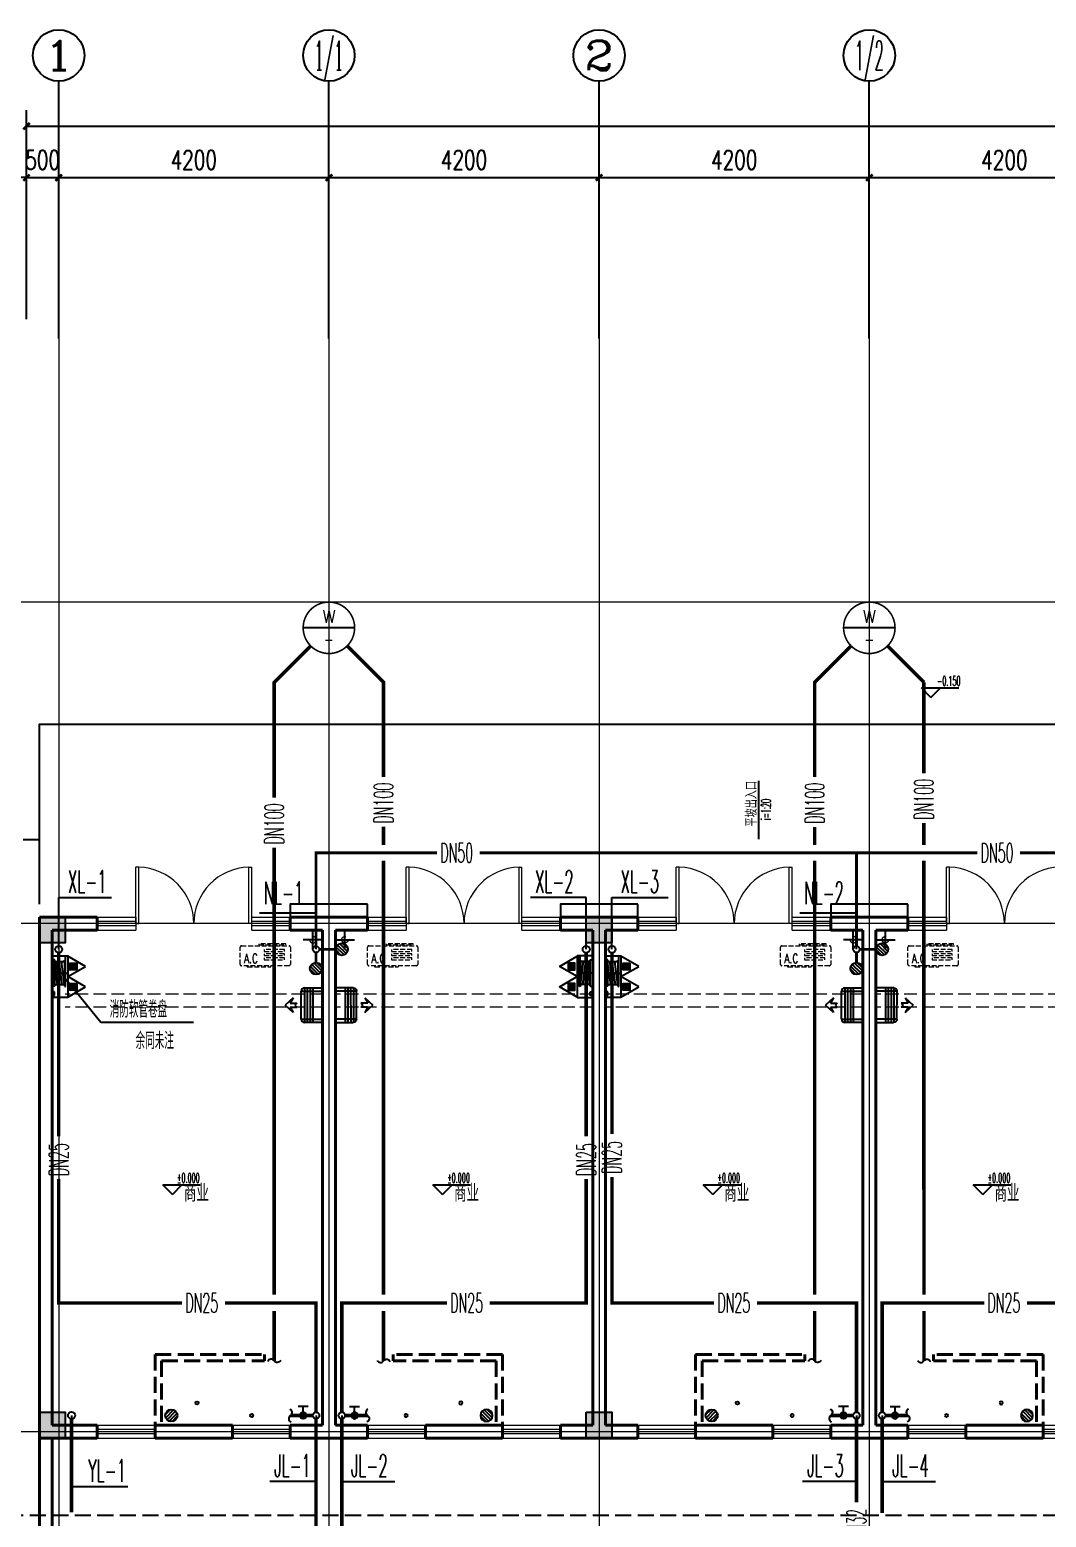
# Model space of a CAD drawing. Extents: x 1725261 to 1937680, y 860327 to 1571294.
# Drawn here: x 1807222 to 1823022, y 1143204 to 1166337 of the extents above; entities that cross this region are included whole.
import ezdxf
from ezdxf.enums import TextEntityAlignment as Align

# ---------------------------------------------------------------- set-up
doc = ezdxf.new("R2010")
doc.units = 0
doc.header["$LTSCALE"] = 1000
doc.header["$MEASUREMENT"] = 0
for name, pattern in [('__DASH', [0.35, 0.25, -0.1]), ('ACAD_ISO10W100', [18.5, 12, -3, 0.5, -3]), ('DASH', [0.35, 0.25, -0.1]), ('DOTE', [2.42, 2, -0.2, 0.02, -0.2])]:
    doc.linetypes.add(name, pattern=pattern)
for name, color, linetype in [('00-300mm尺寸保温石材一体板外包', 44, 'Continuous'), ('A-AC', 8, 'Continuous'), ('A-EQPM-MECH', 191, 'Continuous'), ('AXIS', 3, 'Continuous'), ('AXIS_TEXT', 4, 'Continuous'), ('C-AXIS(轴号)', 3, 'Continuous'), ('C-AXIS-T(字)', 7, 'Continuous'), ('DIM_ELEV', 3, 'Continuous'), ('DIM_SYMB', 3, 'Continuous'), ('DIM_不分区消火栓', 3, 'Continuous'), ('DIM_不分区给水', 3, 'Continuous'), ('DIM_凝结', 3, 'Continuous'), ('DIM_雨水', 3, 'Continuous'), ('EQUIP_不分区给水', 7, 'Continuous'), ('EQUIP_地漏', 7, 'Continuous'), ('EQUIP_污水', 7, 'Continuous'), ('EQUIP_消防', 7, 'Continuous'), ('EQUIP_灭火器', 7, 'Continuous'), ('PIPE-不分区给水', 3, 'J'), ('PIPE-凝结', 150, 'N'), ('PIPE-污水', 2, 'W'), ('PIPE-雨水', 4, 'Y'), ('PUB_TEXT', 4, 'Continuous'), ('S-COLU-HATCH', 30, 'Continuous'), ('S-COLU-LINE1', 6, 'Continuous'), ('TEXT_不分区给水', 7, 'Continuous'), ('TEXT_凝结', 7, 'Continuous'), ('TEXT_污水', 7, 'Continuous'), ('TWT_LEAD', 3, 'Continuous'), ('VALVE_不分区给水', 7, 'Continuous'), ('VPIPE-不分区消火栓', 1, 'X'), ('VPIPE-不分区给水', 3, 'J'), ('VPIPE-凝结', 150, 'N'), ('VPIPE-雨水', 4, 'Y'), ('卫生间', 6, 'Continuous'), ('机电标识类', 1, 'Continuous')]:
    doc.layers.add(name, color=color, linetype=linetype)
for name, color, linetype, lineweight in [('DOTE', 19, 'DOTE', 9), ('WALL', 9, 'Continuous', 40), ('WINDOW', 8, 'Continuous', 15), ('ZC', 6, 'Continuous', 40), ('平面-看线', 45, 'Continuous', 15), ('平面-空调预留孔', 8, 'Continuous', 15), ('空调', 8, 'Continuous', 13)]:
    doc.layers.add(name, color=color, linetype=linetype, lineweight=lineweight)
doc.styles.add('_TCH_AXIS', font='COMPLEX', dxfattribs={"bigfont": 'GBCBIG'})
doc.styles.add('_TCH_DIM', font='SIMPLEX.shx', dxfattribs={"width": 0.6, "oblique": 10, "bigfont": 'hztxt.shx'})
doc.styles.add('_TCH_DIM_T3', font='SIMPLEX', dxfattribs={"width": 0.705882, "bigfont": 'GBCBIG'})
doc.styles.add('_TWT_CIRCLE', font='COMPLEX', dxfattribs={"width": 1.1, "height": 3.5, "bigfont": 'HZTXT'})
doc.styles.add('_TWT_PIPEDN', font='SIMPLEX.shx', dxfattribs={"width": 0.6, "oblique": 10, "height": 3, "bigfont": 'HZTXT.shx'})
doc.styles.add('_TWT_SERIAL', font='simplex.shx', dxfattribs={"width": 0.6, "oblique": 10, "height": 3.5, "bigfont": 'aadri.shx'})
doc.styles.add('COMPLEX', font='COMPLEX')
doc.styles.get("Standard").update_dxf_attribs({"font": 'gbenor.shx', "bigfont": 'gbcbig.shx'})
doc.linetypes.add('J', pattern='A,3,-0.2,["J",Standard,S=0.25,R=0,X=-0.1,Y=-0.115],-0.2', length=3.4)
doc.linetypes.add('N', pattern='A,3,-0.2,["N",Standard,S=0.25,R=0,X=-0.1,Y=-0.115],-0.2', length=3.4)
doc.linetypes.add('W', pattern='A,3,-0.2,["W",Standard,S=0.25,R=0,X=-0.1,Y=-0.115],-0.2', length=3.4)
doc.linetypes.add('X', pattern='A,3,-0.2,["X",Standard,S=0.25,R=0,X=-0.1,Y=-0.115],-0.25', length=3.45)
doc.linetypes.add('Y', pattern='A,2,-0.2,["Y",Standard,S=0.4,R=0,X=-0.1,Y=-0.115],-0.35', length=2.55)
doc.dimstyles.new('_TCH_ARCH&&100', dxfattribs={"dimtxt": 297.5, "dimasz": 100, "dimexe": 250, "dimexo": 300, "dimgap": 126.25, "dimtad": 1, "dimdec": 0, "dimzin": 0, "dimdsep": 46, "dimtxsty": '_TCH_DIM_T3', "dimblk": 'ARCHTICK', "dimcen": 0.09, "dimclrt": 7, "dimazin": 2, "dimtfac": 1, "dimtdec": 0, "dimtix": 1, "dimtmove": 2, "dimatfit": 3, "dimfxl": 0, "dimtolj": 1, "dimtzin": 0, "dimarcsym": 0})

# ---------------------------------------------------------------- blocks, each defined once
blk = doc.blocks.new('A$C4674339A')
for p, q in [((650, 0), (0, 0)), ((0, 0), (0, -240)), ((64, -38), (64, 0)), ((270, 0), (270, -240)), ((473, -38), (473, 0)), ((560, -37), (560, 0)), ((618, 0), (618, -37)), ((650, -240), (650, 0)), ((6, -185), (0, -185)), ((0, -185), (0, -220)), ((0, -220), (6, -220)), ((6, -220), (6, -185)), ((10, -191), (6, -191)), ((6, -191), (6, -215)), ((6, -215), (10, -215)), ((10, -215), (10, -191)), ((10, -204), (10, -202)), ((10, -202), (479, -202)), ((479, -204), (10, -204)), ((472, -38), (64, -38)), ((68, -191), (68, -201)), ((92, -191), (68, -191)), ((92, -38), (92, -191)), ((449, -114), (92, -66)), ((449, -153), (92, -105)), ((449, -191), (92, -142)), ((92, -191), (449, -191)), ((449, -81), (133, -38)), ((449, -38), (449, -191)), ((449, -191), (473, -191)), ((473, -191), (473, -201)), ((479, -202), (479, -204)), ((618, -37), (560, -37)), ((0, -240), (650, -240))]:
    blk.add_line(p, q)
blk = doc.blocks.new('A$C0D704E5B')
at = {"layer": 'EQUIP_消防', "xscale": -1, "rotation": 90}
blk.add_blockref('A$C4674339A', (0, 0), dxfattribs=at)
blk = doc.blocks.new('jhyrhjytrht')
at = {"layer": '00-300mm尺寸保温石材一体板外包', "color": 0, "ltscale": 3}
blk.add_lwpolyline([(265849, -63775), (264649, -63775), (264649, -63975), (265849, -63975)], close=True, dxfattribs=at)
blk = doc.blocks.new('QER5Y5WE3')
for p, q in [((-194, 188), (-1, 388)), ((72, 389), (-156, 153)), ((292, -73), (-90, 296)), ((321, -43), (-61, 326)), ((360, -17), (-29, 359)), ((389, 14), (0, 389)), ((72, 389), (387, 86)), ((236, 408), (404, 419)), ((326, 383), (236, 408)), ((326, 383), (253, 308)), ((297, 307), (253, 308)), ((299, 264), (297, 307)), ((372, 340), (299, 264)), ((399, 251), (372, 340)), ((399, 251), (404, 419)), ((194, -188), (-194, 188)), ((387, 86), (159, -151)), ((388, 13), (194, -188))]:
    blk.add_line(p, q)
for centre, start, end in [((36, 352), 46.0154, 136.0154), ((351, 49), 316.0154, 46.0154)]:
    blk.add_arc(centre, 51.3, start, end)
blk = doc.blocks.new('GSDFD')
at = {"layer": '机电标识类', "color": 250, "linetype": 'DASH', "ltscale": 400}
for p, q in [((14683876, 6457939), (14683876, 6458239)), ((14683726, 6458089), (14684026, 6458089))]:
    blk.add_line(p, q, dxfattribs=at)
at = {"layer": '空调', "color": 1, "linetype": 'DASH'}
blk.add_circle((14683876, 6458089), 50, dxfattribs=at)
blk = doc.blocks.new('gsergvr')
at = {"layer": '平面-空调预留孔', "linetype": 'DASH', "ltscale": 0.3}
for p, q in [((34075, 17176), (34075, 17166)), ((34085, 17156), (34438, 17156)), ((34448, 17166), (34448, 17176))]:
    blk.add_line(p, q, dxfattribs=at)
blk.add_lwpolyline([(34729, 17176), (33989, 17176, -0.414214), (33969, 17196), (33969, 17466, -0.414214), (33989, 17486), (34729, 17486, -0.414214), (34749, 17466), (34749, 17196, -0.414214)], format="xyb", close=True, dxfattribs=at)
for points in [[(34679, 17515), (34260, 17515), (34260, 17500), (34679, 17500)], [(34658, 17428), (34343, 17428), (34343, 17399), (34658, 17399)], [(34658, 17362), (34343, 17362), (34343, 17333), (34658, 17333)], [(34658, 17296), (34343, 17296), (34343, 17267), (34658, 17267)]]:
    blk.add_lwpolyline(points, close=True, dxfattribs=at)
for centre, start, end in [((34085, 17166), 180, 270), ((34438, 17166), 270, 0)]:
    blk.add_arc(centre, 10, start, end, dxfattribs=at)
at = {"layer": '平面-空调预留孔', "linetype": 'DASH', "ltscale": 0.3, "style": '_TCH_DIM', "width": 0.705882}
blk.add_text('A.C', height=146.9, dxfattribs=at).set_placement((34028, 17216))
blk = doc.blocks.new('1241241')
at = {"layer": 'WALL', "color": 251, "linetype": '__DASH'}
for p, q in [((1100, 2600), (0, 2600)), ((0, 2500), (0, 2600)), ((1100, 2600), (1100, 900)), ((1000, 2500), (0, 2500)), ((1000, 2500), (1000, 900)), ((1100, 900), (1000, 900))]:
    blk.add_line(p, q, dxfattribs=at)
blk = doc.blocks.new('1243123421321')
at = {"layer": 'S-COLU-HATCH'}
h = blk.add_hatch(color=8, dxfattribs=at)
h.dxf.hatch_style = 1
h.paths.add_polyline_path([(-42600, 8100), (-42200, 8100), (-42200, 7700), (-42600, 7700)])
h = blk.add_hatch(color=8, dxfattribs=at)
h.dxf.hatch_style = 1
h.paths.add_polyline_path([(-34100, 8100), (-33700, 8100), (-33700, 7700), (-34100, 7700)])
h = blk.add_hatch(color=8, dxfattribs=at)
h.dxf.hatch_style = 1
h.paths.add_polyline_path([(-42600, 400), (-42200, 400), (-42200, 0), (-42600, 0)])
h = blk.add_hatch(color=8, dxfattribs=at)
h.dxf.hatch_style = 1
h.paths.add_polyline_path([(-34100, 400), (-33700, 400), (-33700, 0), (-34100, 0)])
at = {"layer": 'S-COLU-LINE1', "color": 8}
for points in [[(-42600, 8100), (-42200, 8100), (-42200, 7700), (-42600, 7700)], [(-34100, 8100), (-33700, 8100), (-33700, 7700), (-34100, 7700)], [(-42600, 400), (-42200, 400), (-42200, 0), (-42600, 0)], [(-34100, 400), (-33700, 400), (-33700, 0), (-34100, 0)]]:
    blk.add_lwpolyline(points, close=True, dxfattribs=at)
blk = doc.blocks.new('_ArchTick')
at = {"color": 0, "linetype": 'ByBlock', "const_width": 0.4}
blk.add_lwpolyline([(-0.5, -0.5), (0.5, 0.5)], dxfattribs=at)
blk = doc.blocks.new('*D55')
at = {"layer": 'AXIS', "color": 0, "lineweight": -2}
for p, q in [((1807172, 1161837), (1807172, 1165087)), ((1849972, 1161837), (1849972, 1165087)), ((1807172, 1164837), (1849972, 1164837))]:
    blk.add_line(p, q, dxfattribs=at)
at = {"layer": 'Defpoints', "color": 0}
for p in [(1849972, 1164837), (1807172, 1161537), (1849972, 1161537)]:
    blk.add_point(p, dxfattribs=at)
at = {"layer": 'AXIS', "color": 0, "lineweight": -2, "xscale": 100, "yscale": 100, "zscale": 100, "rotation": 180}
blk.add_blockref('_ArchTick', (1807172, 1164837), dxfattribs=at)
at = {"layer": 'AXIS', "color": 0, "lineweight": -2, "xscale": 100, "yscale": 100, "zscale": 100}
blk.add_blockref('_ArchTick', (1849972, 1164837), dxfattribs=at)
at = {"layer": 'AXIS', "color": 7, "insert": (1828572, 1165112), "char_height": 297.5, "attachment_point": 5, "style": '_TCH_DIM_T3'}
blk.add_mtext('\\A1;42800', dxfattribs=at)
blk = doc.blocks.new('*D56')
at = {"layer": 'AXIS', "color": 0, "lineweight": -2}
for p, q in [((1807172, 1161837), (1807172, 1164287)), ((1807672, 1161837), (1807672, 1164287)), ((1807172, 1164037), (1807072, 1164037)), ((1807172, 1164037), (1807672, 1164037)), ((1807672, 1164037), (1807772, 1164037))]:
    blk.add_line(p, q, dxfattribs=at)
at = {"layer": 'Defpoints', "color": 0}
for p in [(1807672, 1164037), (1807172, 1161537), (1807672, 1161537)]:
    blk.add_point(p, dxfattribs=at)
at = {"layer": 'AXIS', "color": 0, "lineweight": -2, "xscale": 100, "yscale": 100, "zscale": 100}
blk.add_blockref('_ArchTick', (1807172, 1164037), dxfattribs=at)
at = {"layer": 'AXIS', "color": 0, "lineweight": -2, "xscale": 100, "yscale": 100, "zscale": 100, "rotation": 180}
blk.add_blockref('_ArchTick', (1807672, 1164037), dxfattribs=at)
at = {"layer": 'AXIS', "color": 7, "insert": (1807422, 1164312), "char_height": 297.5, "attachment_point": 5, "style": '_TCH_DIM_T3'}
blk.add_mtext('\\A1;500', dxfattribs=at)
blk = doc.blocks.new('*D57')
at = {"layer": 'AXIS', "color": 0, "lineweight": -2}
for p, q in [((1807672, 1161837), (1807672, 1164287)), ((1811872, 1161837), (1811872, 1164287)), ((1807672, 1164037), (1811872, 1164037))]:
    blk.add_line(p, q, dxfattribs=at)
at = {"layer": 'Defpoints', "color": 0}
for p in [(1811872, 1164037), (1807672, 1161537), (1811872, 1161537)]:
    blk.add_point(p, dxfattribs=at)
at = {"layer": 'AXIS', "color": 0, "lineweight": -2, "xscale": 100, "yscale": 100, "zscale": 100, "rotation": 180}
blk.add_blockref('_ArchTick', (1807672, 1164037), dxfattribs=at)
at = {"layer": 'AXIS', "color": 0, "lineweight": -2, "xscale": 100, "yscale": 100, "zscale": 100}
blk.add_blockref('_ArchTick', (1811872, 1164037), dxfattribs=at)
at = {"layer": 'AXIS', "color": 7, "insert": (1809772, 1164312), "char_height": 297.5, "attachment_point": 5, "style": '_TCH_DIM_T3'}
blk.add_mtext('\\A1;4200', dxfattribs=at)
blk = doc.blocks.new('*D58')
at = {"layer": 'AXIS', "color": 0, "lineweight": -2}
for p, q in [((1811872, 1161837), (1811872, 1164287)), ((1816072, 1161837), (1816072, 1164287)), ((1811872, 1164037), (1816072, 1164037))]:
    blk.add_line(p, q, dxfattribs=at)
at = {"layer": 'Defpoints', "color": 0}
for p in [(1816072, 1164037), (1811872, 1161537), (1816072, 1161537)]:
    blk.add_point(p, dxfattribs=at)
at = {"layer": 'AXIS', "color": 0, "lineweight": -2, "xscale": 100, "yscale": 100, "zscale": 100, "rotation": 180}
blk.add_blockref('_ArchTick', (1811872, 1164037), dxfattribs=at)
at = {"layer": 'AXIS', "color": 0, "lineweight": -2, "xscale": 100, "yscale": 100, "zscale": 100}
blk.add_blockref('_ArchTick', (1816072, 1164037), dxfattribs=at)
at = {"layer": 'AXIS', "color": 7, "insert": (1813972, 1164312), "char_height": 297.5, "attachment_point": 5, "style": '_TCH_DIM_T3'}
blk.add_mtext('\\A1;4200', dxfattribs=at)
blk = doc.blocks.new('*D59')
at = {"layer": 'AXIS', "color": 0, "lineweight": -2}
for p, q in [((1816072, 1161837), (1816072, 1164287)), ((1820272, 1161837), (1820272, 1164287)), ((1816072, 1164037), (1820272, 1164037))]:
    blk.add_line(p, q, dxfattribs=at)
at = {"layer": 'Defpoints', "color": 0}
for p in [(1820272, 1164037), (1816072, 1161537), (1820272, 1161537)]:
    blk.add_point(p, dxfattribs=at)
at = {"layer": 'AXIS', "color": 0, "lineweight": -2, "xscale": 100, "yscale": 100, "zscale": 100, "rotation": 180}
blk.add_blockref('_ArchTick', (1816072, 1164037), dxfattribs=at)
at = {"layer": 'AXIS', "color": 0, "lineweight": -2, "xscale": 100, "yscale": 100, "zscale": 100}
blk.add_blockref('_ArchTick', (1820272, 1164037), dxfattribs=at)
at = {"layer": 'AXIS', "color": 7, "insert": (1818172, 1164312), "char_height": 297.5, "attachment_point": 5, "style": '_TCH_DIM_T3'}
blk.add_mtext('\\A1;4200', dxfattribs=at)
blk = doc.blocks.new('*D60')
at = {"layer": 'AXIS', "color": 0, "lineweight": -2}
for p, q in [((1820272, 1161837), (1820272, 1164287)), ((1824472, 1161837), (1824472, 1164287)), ((1820272, 1164037), (1824472, 1164037))]:
    blk.add_line(p, q, dxfattribs=at)
at = {"layer": 'Defpoints', "color": 0}
for p in [(1824472, 1164037), (1820272, 1161537), (1824472, 1161537)]:
    blk.add_point(p, dxfattribs=at)
at = {"layer": 'AXIS', "color": 0, "lineweight": -2, "xscale": 100, "yscale": 100, "zscale": 100, "rotation": 180}
blk.add_blockref('_ArchTick', (1820272, 1164037), dxfattribs=at)
at = {"layer": 'AXIS', "color": 0, "lineweight": -2, "xscale": 100, "yscale": 100, "zscale": 100}
blk.add_blockref('_ArchTick', (1824472, 1164037), dxfattribs=at)
at = {"layer": 'AXIS', "color": 7, "insert": (1822372, 1164312), "char_height": 297.5, "attachment_point": 5, "style": '_TCH_DIM_T3'}
blk.add_mtext('\\A1;4200', dxfattribs=at)
blk = doc.blocks.new('$TwtSys$00000141')
for p, q in [((-94, 8), (-10, 92)), ((-94, 8), (-10, 92)), ((-87, -35), (35, 87)), ((-87, -35), (35, 87)), ((-66, -66), (66, 66)), ((-66, -66), (66, 66)), ((-32, -87), (88, 33)), ((-32, -87), (88, 33)), ((11, -92), (92, -11)), ((11, -92), (92, -11))]:
    blk.add_line(p, q)
blk.add_circle((0, 0), 94)
blk.add_circle((0, 0), 94)
blk = doc.blocks.new('$TwtSys$00000147')
blk.add_circle((0, 0, 0), 25)
blk = doc.blocks.new('$TwtSys$00000132')
at = {"elevation": 0}
blk.add_lwpolyline([(7, -101, -0.575183), (0, 0, 0.604745), (-11, 101, 16.924828)], format="xyb", dxfattribs=at)
blk = doc.blocks.new('$VALVE$00000497')
for p, q in [((78, 138), (-78, 138)), ((0, 50), (0, 138))]:
    blk.add_line(p, q)
at = {"const_width": 49.6}
blk.add_lwpolyline([(25, 0, 1), (-25, 0, 1)], format="xyb", close=True, dxfattribs=at)
blk.add_circle((0, 0), 50)
blk = doc.blocks.new('$TwtSys$00000546')
h = blk.add_hatch()
h.set_pattern_fill('ANSI31', color=256, scale=200, style=0)
h.set_pattern_definition([(45, (-38543.802, -6670.83), (-17.67767, 17.67767), [])])
h.paths.add_polyline_path([(-65, 174), (65, 174), (65, 44), (-65, 44)])
for points in [[(0, 344), (-198, 0), (198, 0)], [(-65, 174), (65, 174), (65, 44), (-65, 44)]]:
    blk.add_lwpolyline(points, close=True)
blk = doc.blocks.new('$WINLIB2D$00000001')
at = {"color": 0}
for points in [[(-0.5, 0.5), (-0.5, -0.5)], [(-0.5, 0.5), (0.5, 0.5)], [(0.5, -0.5), (0.5, 0.5)], [(0.5, 0.167), (-0.5, 0.167)], [(0.5, -0.167), (-0.5, -0.167)], [(-0.5, -0.5), (0.5, -0.5)]]:
    blk.add_lwpolyline(points, dxfattribs=at)
blk = doc.blocks.new('$DorLib2D$00000002')
for p, q in [((-0.5, 0), (-0.5, 0.4875)), ((-0.475, 0.4875), (-0.5, 0.4875)), ((-0.475, 0), (-0.475, 0.4875)), ((0.475, 0), (0.475, 0.4875)), ((0.475, 0.4875), (0.5, 0.4875)), ((0.5, 0), (0.5, 0.4875)), ((-0.5, 0), (-0.475, 0)), ((0.5, 0), (0.475, 0))]:
    blk.add_line(p, q)
at = {"lineweight": 13}
for centre, start, end in [((-0.4875, 0), 0, 88.53072), ((0.4875, 0), 91.46928, 180)]:
    blk.add_arc(centre, 0.4875, start, end, dxfattribs=at)
blk = doc.blocks.new('_AXISO')
blk.add_circle((0, 0), 0.5)
at = {"layer": 'AXIS_TEXT', "style": 'COMPLEX', "width": 1.041667}
blk.add_attdef('A', text='', height=0.56, dxfattribs=at).set_placement((-0.25, -0.28), (0.25, -0.28), align=Align.FIT)

msp = doc.modelspace()

# ---------------------------------------------------------------- hatches: boundary and pattern name
at = {"layer": 'DIM_SYMB'}
msp.add_hatch(color=8, dxfattribs=at).paths.add_polyline_path([(1818556.9, 1154657), (1818556.9, 1154507), (1818536.9, 1154507)])
at = {"layer": 'PIPE-不分区给水'}
for points in [[(1807672.2, 1146536.9), (1807644.7, 1146536.9), (1807644.7, 1146509.4)], [(1807672.2, 1146536.9), (1807672.2, 1146509.4), (1807644.7, 1146509.4)], [(1811672.2, 1146536.9), (1811672.2, 1146564.4), (1811699.7, 1146564.4)], [(1811672.2, 1146536.9), (1811699.7, 1146536.9), (1811699.7, 1146564.4)], [(1812072.2, 1146536.9), (1812044.7, 1146536.9), (1812044.7, 1146564.4)], [(1812072.2, 1146536.9), (1812072.2, 1146564.4), (1812044.7, 1146564.4)], [(1815872.2, 1146536.9), (1815899.7, 1146536.9), (1815899.7, 1146509.4)], [(1815872.2, 1146536.9), (1815872.2, 1146509.4), (1815899.7, 1146509.4)], [(1816272.2, 1146536.9), (1816244.7, 1146536.9), (1816244.7, 1146509.4)], [(1816272.2, 1146536.9), (1816272.2, 1146509.4), (1816244.7, 1146509.4)], [(1820072.2, 1146536.9), (1820099.7, 1146536.9), (1820099.7, 1146564.4)], [(1820072.2, 1146536.9), (1820072.2, 1146564.4), (1820099.7, 1146564.4)], [(1820472.2, 1146536.9), (1820444.7, 1146536.9), (1820444.7, 1146564.4)], [(1820472.2, 1146536.9), (1820472.2, 1146564.4), (1820444.7, 1146564.4)]]:
    msp.add_hatch(color=256, dxfattribs=at).paths.add_polyline_path(points)
at = {"layer": 'PIPE-凝结'}
for points in [[(1811672.2, 1153536.9), (1811649.7, 1153536.9), (1811649.7, 1153559.4)], [(1811672.2, 1153536.9), (1811672.2, 1153559.4), (1811649.7, 1153559.4)]]:
    msp.add_hatch(color=256, dxfattribs=at).paths.add_polyline_path(points)
at = {"layer": 'PIPE-污水'}
for points in [[(1811022.5, 1156187), (1811003.1, 1156206.4), (1810995, 1156198.4)], [(1811022.5, 1156187), (1810995, 1156187), (1810995, 1156198.4)], [(1812722, 1156187.8), (1812741.4, 1156207.3), (1812749.5, 1156199.2)], [(1812722, 1156187.8), (1812749.5, 1156187.8), (1812749.5, 1156199.2)], [(1819422.5, 1156187), (1819403.1, 1156206.4), (1819395, 1156198.4)], [(1819422.5, 1156187), (1819395, 1156187), (1819395, 1156198.4)]]:
    msp.add_hatch(color=256, dxfattribs=at).paths.add_polyline_path(points)

# ---------------------------------------------------------------- linework, layer by layer
at = {"layer": '00-300mm尺寸保温石材一体板外包', "color": 8, "ltscale": 3, "const_width": 0.001}
for points in [[(1808272.2, 1152536.9), (1808272.2, 1152736.9), (1807172.2, 1152736.9), (1807172.2, 1151536.9), (1807372.2, 1151536.9)], [(1807272.2, 1145536.9), (1807272.2, 1151536.9)], [(1808272.2, 1144436.9), (1808272.2, 1144336.9), (1807172.2, 1144336.9), (1807172.2, 1145536.9), (1807372.2, 1145536.9)], [(1809172.2, 1144436.9), (1809172.2, 1144336.9), (1810372.2, 1144336.9), (1810372.2, 1144436.9)], [(1811272.2, 1144436.9), (1811272.2, 1144336.9), (1812472.2, 1144336.9), (1812472.2, 1144436.9)], [(1813372.2, 1144436.9), (1813372.2, 1144336.9), (1814572.2, 1144336.9), (1814572.2, 1144436.9)], [(1815472.2, 1144436.9), (1815472.2, 1144336.9), (1816672.2, 1144336.9), (1816672.2, 1144436.9)], [(1817572.2, 1144436.9), (1817572.2, 1144336.9), (1818772.2, 1144336.9), (1818772.2, 1144436.9)], [(1819672.2, 1144436.9), (1819672.2, 1144336.9), (1820872.2, 1144336.9), (1820872.2, 1144436.9)], [(1821772.2, 1144436.9), (1821772.2, 1144336.9), (1822972.2, 1144336.9), (1822972.2, 1144436.9)]]:
    msp.add_lwpolyline(points, dxfattribs=at)
at = {"layer": 'A-EQPM-MECH', "color": 8}
msp.add_lwpolyline([(1807372.2, 1152736.9), (1807372.2, 1155536.9), (1829572.2, 1155536.9), (1829572.2, 1160536.9), (1849972.2, 1160536.9), (1849972.2, 1157736.9)], dxfattribs=at)
at = {"layer": 'C-AXIS(轴号)'}
for p, q in [((1807672.2, 1161536.9), (1807672.2, 1165536.9)), ((1811872.2, 1161536.9), (1811872.2, 1165536.9)), ((1816072.2, 1161536.9), (1816072.2, 1165536.9)), ((1820272.2, 1161536.9), (1820272.2, 1165536.9))]:
    msp.add_line(p, q, dxfattribs=at)
at = {"layer": 'DIM_ELEV', "color": 8}
for p, q in [((1821230.8, 1155950.9), (1821080.8, 1156100.9)), ((1821080.8, 1156100.9), (1821665.3, 1156100.9)), ((1821230.8, 1155950.9), (1821380.8, 1156100.9)), ((1809438.5, 1148222.6), (1809288.5, 1148372.6)), ((1809288.5, 1148372.6), (1809873.1, 1148372.6)), ((1809438.5, 1148222.6), (1809588.5, 1148372.6)), ((1813638.5, 1148222.6), (1813488.5, 1148372.6)), ((1813488.5, 1148372.6), (1814073.1, 1148372.6)), ((1813638.5, 1148222.6), (1813788.5, 1148372.6)), ((1817838.5, 1148222.6), (1817688.5, 1148372.6)), ((1817688.5, 1148372.6), (1818273.1, 1148372.6)), ((1817838.5, 1148222.6), (1817988.5, 1148372.6)), ((1822038.5, 1148222.6), (1821888.5, 1148372.6)), ((1821888.5, 1148372.6), (1822473.1, 1148372.6)), ((1822038.5, 1148222.6), (1822188.5, 1148372.6))]:
    msp.add_line(p, q, dxfattribs=at)
at = {"layer": 'DIM_SYMB', "color": 8}
msp.add_lwpolyline([(1818556.9, 1153748.8), (1818556.9, 1154657)], dxfattribs=at)
at = {"layer": 'DIM_不分区消火栓'}
for p, q in [((1807672.2, 1152036.9), (1807672.2, 1152844.4)), ((1807672.2, 1152844.4), (1808493.6, 1152844.4)), ((1815872.2, 1152844.4), (1815007.7, 1152844.4)), ((1815872.2, 1152036.9), (1815872.2, 1152844.4)), ((1816272.2, 1152036.9), (1816272.2, 1152844.4)), ((1816272.2, 1152844.4), (1817146.7, 1152844.4))]:
    msp.add_line(p, q, dxfattribs=at)
at = {"layer": 'DIM_不分区给水'}
for p, q in [((1811672.2, 1144786.9), (1811672.2, 1143761)), ((1812072.2, 1144786.9), (1812072.2, 1143761)), ((1820072.2, 1144786.9), (1820072.2, 1143761)), ((1820472.2, 1144786.9), (1820472.2, 1143761)), ((1811672.2, 1143761), (1810951.7, 1143761)), ((1812072.2, 1143761), (1812898.7, 1143761)), ((1820072.2, 1143761), (1819236.2, 1143761)), ((1820472.2, 1143761), (1821298.7, 1143761))]:
    msp.add_line(p, q, dxfattribs=at)
at = {"layer": 'DIM_凝结'}
for p, q in [((1811672.2, 1152597.3), (1810794.2, 1152597.3)), ((1811672.2, 1152036.9), (1811672.2, 1152597.3)), ((1820072.2, 1152597.3), (1819194.2, 1152597.3)), ((1820072.2, 1152036.9), (1820072.2, 1152597.3))]:
    msp.add_line(p, q, dxfattribs=at)
at = {"layer": 'DIM_雨水'}
for p, q in [((1812272.2, 1157036.9), (1811472.2, 1157036.9)), ((1820672.2, 1157036.9), (1819872.2, 1157036.9)), ((1807872.2, 1144786.9), (1807872.2, 1143684.6)), ((1807872.2, 1143684.6), (1808748.1, 1143684.6))]:
    msp.add_line(p, q, dxfattribs=at)
at = {"layer": 'DIM_雨水', "const_width": 25}
for points in [[(1812272.2, 1157036.9, 1), (1811472.2, 1157036.9, 1)], [(1820672.2, 1157036.9, 1), (1819872.2, 1157036.9, 1)]]:
    msp.add_lwpolyline(points, format="xyb", close=True, dxfattribs=at)
at = {"layer": 'DOTE', "linetype": 'ACAD_ISO10W100', "ltscale": 100}
for p, q in [((1807672.2, 1161536.9), (1807672.2, 1142236.9)), ((1811872.2, 1161536.9), (1811872.2, 1142236.9)), ((1816072.2, 1161536.9), (1816072.2, 1142236.9)), ((1820272.2, 1161536.9), (1820272.2, 1142236.9)), ((1851972.2, 1157436.9), (1805372.2, 1157436.9)), ((1851972.2, 1152436.9), (1805372.2, 1152436.9)), ((1805372.2, 1144536.9), (1851972.2, 1144536.9))]:
    msp.add_line(p, q, dxfattribs=at)
at = {"layer": 'PIPE-不分区给水', "const_width": 55}
for points in [[(1807672.2, 1151981.9), (1807672.2, 1149129.4)], [(1815872.2, 1151981.9), (1815872.2, 1149129.4)], [(1816272.2, 1151981.9), (1816272.2, 1149161.9)], [(1807672.2, 1148462.2), (1807672.2, 1146536.9)], [(1815872.2, 1148462.2), (1815872.2, 1146536.9)], [(1816272.2, 1148494.7), (1816272.2, 1146536.9)], [(1807672.2, 1146536.9), (1809589.6, 1146536.9)], [(1810256.8, 1146536.9), (1811672.2, 1146536.9)], [(1811672.2, 1144836.9), (1811672.2, 1146536.9)], [(1812072.2, 1144836.9), (1812072.2, 1146536.9)], [(1813706.3, 1146536.9), (1812072.2, 1146536.9)], [(1815872.2, 1146536.9), (1814373.4, 1146536.9)], [(1816272.2, 1146536.9), (1817859.8, 1146536.9)], [(1818527, 1146536.9), (1820072.2, 1146536.9)], [(1820072.2, 1144836.9), (1820072.2, 1146536.9)], [(1820472.2, 1144836.9), (1820472.2, 1146536.9)], [(1822057.8, 1146536.9), (1820472.2, 1146536.9)], [(1824272.2, 1146536.9), (1822725, 1146536.9)], [(1811622.2, 1144786.9), (1811272.2, 1144786.9)], [(1811672.2, 1144736.9), (1811672.2, 1142436.9)], [(1812072.2, 1144736.9), (1812072.2, 1142936.9)], [(1812122.2, 1144786.9), (1812472.2, 1144786.9)], [(1820022.2, 1144786.9), (1819672.2, 1144786.9)], [(1820072.2, 1144736.9), (1820072.2, 1143438.2)], [(1820472.2, 1144736.9), (1820472.2, 1143268.9)], [(1820522.2, 1144786.9), (1820872.2, 1144786.9)]]:
    msp.add_lwpolyline(points, dxfattribs=at)
at = {"layer": 'PIPE-凝结', "const_width": 45}
for points in [[(1811672.2, 1152086.9), (1811672.2, 1153536.9)], [(1811672.2, 1153536.9), (1813552.3, 1153536.9)], [(1814216.3, 1153536.9), (1820072.2, 1153536.9)], [(1820072.2, 1152086.9), (1820072.2, 1153536.9)], [(1820072.2, 1153536.9), (1821952.3, 1153536.9)], [(1822616.3, 1153536.9), (1823572.2, 1153536.9)], [(1811672.2, 1151986.9), (1811672.2, 1151830.9)], [(1811722.2, 1152036.9), (1811978.2, 1152036.9)], [(1820072.2, 1151986.9), (1820072.2, 1151830.9)], [(1820122.2, 1152036.9), (1820378.2, 1152036.9)]]:
    msp.add_lwpolyline(points, dxfattribs=at)
at = {"layer": 'PIPE-污水', "const_width": 55}
for points in [[(1811589.6, 1156753.9), (1811022.5, 1156187)], [(1812155.5, 1156754.5), (1812722, 1156187.8)], [(1819989.6, 1156753.9), (1819422.5, 1156187)], [(1820555.5, 1156754.5), (1821118.9, 1156190.9)], [(1811022.5, 1154392.7), (1811022.5, 1156187)], [(1812722, 1154716.3), (1812722, 1156187.8)], [(1819422.5, 1154714.5), (1819422.5, 1156187)], [(1821119.3, 1154774.8), (1821118.9, 1156190.9)], [(1821118.9, 1156190.9), (1821122, 1156187.8)], [(1812722, 1153659.4), (1812722, 1153942.6)], [(1819422.5, 1153659.4), (1819422.5, 1153940.8)], [(1821119.6, 1153659.4), (1821119.5, 1154001.1)], [(1811022.5, 1146664.4), (1811022.5, 1153619)], [(1812722, 1146664.4), (1812722, 1153414.4)], [(1819422.5, 1146664.4), (1819422.5, 1153414.4)], [(1821121.7, 1146664.4), (1821119.7, 1153414.4)], [(1811022.5, 1145636.6), (1811022.5, 1146409.4)], [(1812722, 1145636.6), (1812722, 1146409.4)], [(1819422.5, 1145636.6), (1819422.5, 1146409.4)], [(1821122, 1145636.6), (1821121.7, 1146409.4)]]:
    msp.add_lwpolyline(points, dxfattribs=at)
at = {"layer": 'PIPE-雨水', "const_width": 55}
msp.add_lwpolyline([(1807872.2, 1144731.9), (1807871.9, 1143278.6)], dxfattribs=at)
at = {"layer": 'TWT_LEAD'}
for p, q in [((1807772.2, 1151586.9), (1808329.5, 1150903.9)), ((1808329.5, 1150903.9), (1809768.9, 1150903.9))]:
    msp.add_line(p, q, dxfattribs=at)
at = {"layer": 'VPIPE-不分区消火栓'}
for centre in [(1807672.2, 1152036.9), (1815872.2, 1152036.9), (1816272.2, 1152036.9)]:
    msp.add_circle(centre, 55, dxfattribs=at)
at = {"layer": 'VPIPE-不分区给水'}
for centre in [(1811672.2, 1144786.9), (1812072.2, 1144786.9), (1820072.2, 1144786.9), (1820472.2, 1144786.9)]:
    msp.add_circle(centre, 50, dxfattribs=at)
at = {"layer": 'VPIPE-凝结'}
for centre in [(1811672.2, 1152036.9), (1820072.2, 1152036.9)]:
    msp.add_circle(centre, 50, dxfattribs=at)
at = {"layer": 'VPIPE-雨水'}
msp.add_circle((1807872.2, 1144786.9), 55, dxfattribs=at)
at = {"layer": 'WALL', "color": 8}
for p, q in [((1807372.2, 1144436.9), (1807372.2, 1152536.9)), ((1808272.2, 1152536.9), (1807372.2, 1152536.9)), ((1808272.2, 1152336.9), (1808272.2, 1152536.9)), ((1811872.2, 1152536.9), (1811272.2, 1152536.9)), ((1811272.2, 1152536.9), (1811272.2, 1152336.9)), ((1812472.2, 1152536.9), (1811872.2, 1152536.9)), ((1812472.2, 1152336.9), (1812472.2, 1152536.9)), ((1816072.2, 1152536.9), (1815472.2, 1152536.9)), ((1815472.2, 1152536.9), (1815472.2, 1152336.9)), ((1816672.2, 1152536.9), (1816072.2, 1152536.9)), ((1816672.2, 1152336.9), (1816672.2, 1152536.9)), ((1820272.2, 1152536.9), (1819672.2, 1152536.9)), ((1819672.2, 1152536.9), (1819672.2, 1152336.9)), ((1820872.2, 1152536.9), (1820272.2, 1152536.9)), ((1820872.2, 1152336.9), (1820872.2, 1152536.9)), ((1807572.2, 1144636.9), (1807572.2, 1152336.9)), ((1807572.2, 1152336.9), (1808272.2, 1152336.9)), ((1811272.2, 1152336.9), (1811772.2, 1152336.9)), ((1811772.2, 1144636.9), (1811772.2, 1152336.9)), ((1811972.2, 1144636.9), (1811972.2, 1152336.9)), ((1811972.2, 1152336.9), (1812472.2, 1152336.9)), ((1815472.2, 1152336.9), (1815972.2, 1152336.9)), ((1815972.2, 1144636.9), (1815972.2, 1152336.9)), ((1816172.2, 1144636.9), (1816172.2, 1152336.9)), ((1816172.2, 1152336.9), (1816672.2, 1152336.9)), ((1819672.2, 1152336.9), (1820172.2, 1152336.9)), ((1820172.2, 1144636.9), (1820172.2, 1152336.9)), ((1820372.2, 1144636.9), (1820372.2, 1152336.9)), ((1820372.2, 1152336.9), (1820872.2, 1152336.9)), ((1808272.2, 1144636.9), (1807572.2, 1144636.9)), ((1808272.2, 1144436.9), (1808272.2, 1144636.9)), ((1810372.2, 1144636.9), (1809172.2, 1144636.9)), ((1809172.2, 1144636.9), (1809172.2, 1144436.9)), ((1810372.2, 1144436.9), (1810372.2, 1144636.9)), ((1811772.2, 1144636.9), (1811272.2, 1144636.9)), ((1811272.2, 1144636.9), (1811272.2, 1144436.9)), ((1812472.2, 1144636.9), (1811972.2, 1144636.9)), ((1812472.2, 1144436.9), (1812472.2, 1144636.9)), ((1814572.2, 1144636.9), (1813372.2, 1144636.9)), ((1813372.2, 1144636.9), (1813372.2, 1144436.9)), ((1814572.2, 1144436.9), (1814572.2, 1144636.9)), ((1815972.2, 1144636.9), (1815472.2, 1144636.9)), ((1815472.2, 1144636.9), (1815472.2, 1144436.9)), ((1816672.2, 1144636.9), (1816172.2, 1144636.9)), ((1816672.2, 1144436.9), (1816672.2, 1144636.9)), ((1818772.2, 1144636.9), (1817572.2, 1144636.9)), ((1817572.2, 1144636.9), (1817572.2, 1144436.9)), ((1818772.2, 1144436.9), (1818772.2, 1144636.9)), ((1820172.2, 1144636.9), (1819672.2, 1144636.9)), ((1819672.2, 1144636.9), (1819672.2, 1144436.9)), ((1820872.2, 1144636.9), (1820372.2, 1144636.9)), ((1820872.2, 1144436.9), (1820872.2, 1144636.9)), ((1822972.2, 1144636.9), (1821772.2, 1144636.9)), ((1821772.2, 1144636.9), (1821772.2, 1144436.9)), ((1822972.2, 1144436.9), (1822972.2, 1144636.9)), ((1807372.2, 1144436.9), (1808272.2, 1144436.9)), ((1809172.2, 1144436.9), (1810372.2, 1144436.9)), ((1811272.2, 1144436.9), (1811872.2, 1144436.9)), ((1811872.2, 1144436.9), (1812472.2, 1144436.9)), ((1813372.2, 1144436.9), (1814572.2, 1144436.9)), ((1815472.2, 1144436.9), (1816072.2, 1144436.9)), ((1816072.2, 1144436.9), (1816672.2, 1144436.9)), ((1817572.2, 1144436.9), (1818772.2, 1144436.9)), ((1819672.2, 1144436.9), (1820272.2, 1144436.9)), ((1820272.2, 1144436.9), (1820872.2, 1144436.9)), ((1821772.2, 1144436.9), (1822972.2, 1144436.9))]:
    msp.add_line(p, q, dxfattribs=at)
for points in [[(1807372.2, 1144436.9), (1807372.2, 1142204.7)], [(1807572.2, 1144436.9), (1807572.2, 1142204.7)]]:
    msp.add_lwpolyline(points, dxfattribs=at)
at = {"layer": '卫生间', "color": 8, "linetype": 'DASH'}
msp.add_lwpolyline([(1807372.2, 1153736.9), (1806172.2, 1153736.9), (1806172.2, 1143236.9), (1851172.2, 1143236.9), (1851172.2, 1158736.9), (1849972.2, 1158736.9)], dxfattribs=at)
at = {"layer": '平面-看线', "color": 8, "linetype": 'DASH', "ltscale": 0.8}
for points in [[(1811772.2, 1151337.4), (1807772.2, 1151337.4)], [(1815972.2, 1151337.4), (1811972.2, 1151337.4)], [(1820172.2, 1151337.4), (1816172.2, 1151337.4)], [(1824372.2, 1151337.4), (1820372.2, 1151337.4)], [(1811772.2, 1151137.4), (1807772.2, 1151137.4)], [(1815972.2, 1151137.4), (1811972.2, 1151137.4)], [(1820172.2, 1151137.4), (1816172.2, 1151137.4)], [(1824372.2, 1151137.4), (1820372.2, 1151137.4)]]:
    msp.add_lwpolyline(points, dxfattribs=at)

# ---------------------------------------------------------------- block references
at = {"color": 8, "xscale": -1}
for p in [(16495498.9, -5305903), (16503898.9, -5305903)]:
    msp.add_blockref('GSDFD', p, dxfattribs=at)
at = {"color": 8}
for p in [(-12871754.4, -5305903), (-12863354.4, -5305903)]:
    msp.add_blockref('GSDFD', p, dxfattribs=at)
at = {"color": 8, "rotation": 90}
for p in [(1811772.2, 1144636.9), (1820172.2, 1144636.9)]:
    msp.add_blockref('1241241', p, dxfattribs=at)
at = {"color": 8, "xscale": -1, "rotation": 269.9999999999409}
for p in [(1811972.2, 1144636.9), (1820372.2, 1144636.9)]:
    msp.add_blockref('1241241', p, dxfattribs=at)
at = {"layer": '00-300mm尺寸保温石材一体板外包', "color": 8}
for p in [(1546623.5, 1216512.1), (1550823.5, 1216512.1), (1555023.5, 1216512.1)]:
    msp.add_blockref('jhyrhjytrht', p, dxfattribs=at)
at = {"layer": 'A-AC', "color": 8, "linetype": 'ByBlock', "rotation": 133.9846063388433}
for p in [(1811772.2, 1151166.9), (1820172.2, 1151166.9)]:
    msp.add_blockref('QER5Y5WE3', p, dxfattribs=at)
at = {"layer": 'A-AC', "color": 8, "linetype": 'ByBlock', "xscale": -1, "rotation": 226.0153936611567}
for p in [(1811972.2, 1151166.9), (1820372.2, 1151166.9)]:
    msp.add_blockref('QER5Y5WE3', p, dxfattribs=at)
at = {"layer": 'C-AXIS(轴号)'}
ref = msp.add_blockref('_AXISO', (1807672.2, 1165936.9), dxfattribs=dict(at, xscale=800, yscale=800, zscale=800))
ref.add_attrib('A', '1', dxfattribs={"layer": 'C-AXIS-T(字)', "height": 452.5, "style": '_TCH_AXIS', "width": 2.333333}).set_placement((1807446, 1165710.6), (1807898.5, 1165710.6), align=Align.FIT)
ref = msp.add_blockref('_AXISO', (1811872.2, 1165936.9), dxfattribs=dict(at, xscale=800, yscale=800, zscale=800))
ref.add_attrib('A', '1/1', dxfattribs={"layer": 'C-AXIS-T(字)', "height": 452.55, "style": '_TCH_AXIS', "width": 0.456522}).set_placement((1811646, 1165710.6), (1812098.5, 1165710.6), align=Align.FIT)
ref = msp.add_blockref('_AXISO', (1816072.2, 1165936.9), dxfattribs=dict(at, xscale=800, yscale=800, zscale=800))
ref.add_attrib('A', '2', dxfattribs={"layer": 'C-AXIS-T(字)', "height": 452.5, "style": '_TCH_AXIS', "width": 1.5}).set_placement((1815846, 1165710.6), (1816298.5, 1165710.6), align=Align.FIT)
ref = msp.add_blockref('_AXISO', (1820272.2, 1165936.9), dxfattribs=dict(at, xscale=800, yscale=800, zscale=800))
ref.add_attrib('A', '1/2', dxfattribs={"layer": 'C-AXIS-T(字)', "height": 452.55, "style": '_TCH_AXIS', "width": 0.411765}).set_placement((1820046, 1165710.6), (1820498.5, 1165710.6), align=Align.FIT)
at = {"layer": 'EQUIP_不分区给水', "rotation": 180}
for p in [(1811272.2, 1144786.9), (1819672.2, 1144786.9)]:
    msp.add_blockref('$TwtSys$00000132', p, dxfattribs=at)
at = {"layer": 'EQUIP_不分区给水', "yscale": -1, "rotation": 359.9999999999271}
for p in [(1812472.2, 1144786.9), (1820872.2, 1144786.9)]:
    msp.add_blockref('$TwtSys$00000132', p, dxfattribs=at)
at = {"layer": 'EQUIP_地漏', "rotation": 90}
for p in [(1812072.2, 1152036.9), (1820472.2, 1152036.9), (1811672.2, 1151736.9), (1820072.2, 1151736.9)]:
    msp.add_blockref('$TwtSys$00000141', p, dxfattribs=at)
at = {"layer": 'EQUIP_地漏'}
for p in [(1809422.2, 1144786.9), (1817822.2, 1144786.9)]:
    msp.add_blockref('$TwtSys$00000141', p, dxfattribs=at)
at = {"layer": 'EQUIP_地漏', "yscale": -1, "rotation": 180}
for p in [(1814322.2, 1144786.9), (1822722.2, 1144786.9)]:
    msp.add_blockref('$TwtSys$00000141', p, dxfattribs=at)
at = {"layer": 'EQUIP_污水', "rotation": 90}
for p in [(1811022.5, 1145636.6), (1819422.5, 1145636.6)]:
    msp.add_blockref('$TwtSys$00000132', p, dxfattribs=at)
at = {"layer": 'EQUIP_污水', "yscale": -1}
for name, p, rotation in [('$TwtSys$00000132', (1812722, 1145636.6), 89.9999999999564), ('$TwtSys$00000132', (1821122, 1145636.6), 89.9999999999564), ('$TwtSys$00000147', (1813922, 1144981.9), 180), ('$TwtSys$00000147', (1822322, 1144981.9), 180), ('$TwtSys$00000147', (1813071.6, 1144786.9), 180), ('$TwtSys$00000147', (1821471.6, 1144786.9), 180)]:
    msp.add_blockref(name, p, dxfattribs=dict(at, rotation=rotation))
at = {"layer": 'EQUIP_污水'}
for p in [(1809822.5, 1144981.9), (1818222.5, 1144981.9), (1810672.9, 1144786.9), (1819072.9, 1144786.9)]:
    msp.add_blockref('$TwtSys$00000147', p, dxfattribs=at)
at = {"layer": 'EQUIP_灭火器', "xscale": 0.8, "zscale": 0.8}
for p, yscale, rotation in [((1807812.2, 1151770.6), 0.8, 270.0000000000243), ((1815732.2, 1151770.6), -0.8, 269.9999999999757), ((1816412.2, 1151770.6), 0.8, 270.0000000000243), ((1807812.2, 1151453.2), 0.8, 270.0000000000243), ((1815732.2, 1151453.2), -0.8, 269.9999999999757), ((1816412.2, 1151453.2), 0.8, 270.0000000000243)]:
    msp.add_blockref('$TwtSys$00000546', p, dxfattribs=dict(at, yscale=yscale, rotation=rotation))
at = {"layer": 'S-COLU-LINE1', "color": 8}
msp.add_blockref('1243123421321', (1849972.2, 1144436.9), dxfattribs=at)
at = {"layer": 'VALVE_不分区给水', "xscale": -1, "yscale": -1, "rotation": 180}
for p in [(1811472.2, 1144786.9), (1819872.2, 1144786.9)]:
    msp.add_blockref('$VALVE$00000497', p, dxfattribs=at)
at = {"layer": 'VALVE_不分区给水', "xscale": -1, "rotation": 359.9999999999271}
for p in [(1812272.2, 1144786.9), (1820672.2, 1144786.9)]:
    msp.add_blockref('$VALVE$00000497', p, dxfattribs=at)
at = {"layer": 'WINDOW'}
for name, p, xscale, yscale, zscale in [('$DorLib2D$00000002', (1809772.2, 1152436.9), 1800, 1800, 1800), ('$DorLib2D$00000002', (1813972.2, 1152436.9), 1800, 1800, 1800), ('$DorLib2D$00000002', (1818172.2, 1152436.9), 1800, 1800, 1800), ('$DorLib2D$00000002', (1822372.2, 1152436.9), 1800, 1800, 1800), ('$WINLIB2D$00000001', (1808572.2, 1152436.9), 600, -200, 600), ('$WINLIB2D$00000001', (1810972.2, 1152436.9), 600, -200, 600), ('$WINLIB2D$00000001', (1812772.2, 1152436.9), 600, -200, 600), ('$WINLIB2D$00000001', (1815172.2, 1152436.9), 600, -200, 600), ('$WINLIB2D$00000001', (1816972.2, 1152436.9), 600, -200, 600), ('$WINLIB2D$00000001', (1819372.2, 1152436.9), 600, -200, 600), ('$WINLIB2D$00000001', (1821172.2, 1152436.9), 600, -200, 600), ('$WINLIB2D$00000001', (1808722.2, 1144536.9), 900, 200, 900), ('$WINLIB2D$00000001', (1810822.2, 1144536.9), 900, 200, 900), ('$WINLIB2D$00000001', (1812922.2, 1144536.9), 900, 200, 900), ('$WINLIB2D$00000001', (1815022.2, 1144536.9), 900, 200, 900), ('$WINLIB2D$00000001', (1817122.2, 1144536.9), 900, 200, 900), ('$WINLIB2D$00000001', (1819222.2, 1144536.9), 900, 200, 900), ('$WINLIB2D$00000001', (1821322.2, 1144536.9), 900, 200, 900), ('$WINLIB2D$00000001', (1823422.2, 1144536.9), 900, 200, 900)]:
    msp.add_blockref(name, p, dxfattribs=dict(at, xscale=xscale, yscale=yscale, zscale=zscale))
at = {"layer": 'ZC'}
for p in [(1807572.2, 1151936.9), (1816172.2, 1151936.9)]:
    msp.add_blockref('A$C0D704E5B', p, dxfattribs=at)
at = {"layer": 'ZC', "xscale": -1, "rotation": 359.9999999999038}
msp.add_blockref('A$C0D704E5B', (1815972.2, 1151936.9), dxfattribs=at)
at = {"layer": '平面-空调预留孔', "color": 8}
for p in [(1776523.7, 1134605.7), (1778503.7, 1134605.7), (1784923.7, 1134605.7), (1786903.7, 1134605.7)]:
    msp.add_blockref('gsergvr', p, dxfattribs=at)

# ---------------------------------------------------------------- texts
at = {"layer": 'DIM_ELEV', "color": 8, "style": '_TCH_DIM', "width": 0.423529}
for s, p in [('-0.150', (1821325.3, 1156135.9)), ('%%P0.000', (1809511.1, 1148407.6)), ('%%P0.000', (1813711.1, 1148407.6)), ('%%P0.000', (1817911.1, 1148407.6)), ('%%P0.000', (1822111.1, 1148407.6))]:
    msp.add_text(s, height=148.75, dxfattribs=at).set_placement(p)
at = {"layer": 'DIM_SYMB', "color": 8, "style": '_TCH_DIM'}
for s, height, width, p in [('平坡出入口', 175, 0.6, (1818526, 1153946.2)), ('i=1:20', 148.75, 0.423529, (1818740.6, 1154046.8))]:
    msp.add_text(s, height=height, rotation=90, dxfattribs=dict(at, width=width)).set_placement(p)
at = {"layer": 'DIM_不分区消火栓', "color": 7, "style": '_TWT_SERIAL', "width": 0.48}
for s, p in [('XL-1', (1807817.9, 1152914.4)), ('XL-2', (1815077.7, 1152914.4)), ('XL-3', (1816406.9, 1152914.4))]:
    msp.add_text(s, height=350, dxfattribs=at).set_placement(p)
at = {"layer": 'DIM_不分区给水', "color": 7, "style": '_TWT_SERIAL', "width": 0.48}
for s, p in [('JL-1', (1811021.7, 1143831)), ('JL-2', (1812216.6, 1143831)), ('JL-3', (1819306.2, 1143831)), ('JL-4', (1820628.8, 1143831))]:
    msp.add_text(s, height=350, dxfattribs=at).set_placement(p)
at = {"layer": 'DIM_凝结', "color": 7, "style": '_TWT_SERIAL', "width": 0.48}
for s, p in [('NL-1', (1810864.2, 1152737.3)), ('NL-2', (1819264.2, 1152737.3))]:
    msp.add_text(s, height=350, dxfattribs=at).set_placement(p)
at = {"layer": 'DIM_雨水', "color": 7, "style": '_TWT_CIRCLE'}
for p, p2 in [((1811769.1, 1157112.7), (1811975.4, 1157112.7)), ((1820169.1, 1157112.7), (1820375.4, 1157112.7))]:
    msp.add_text('W', height=197, dxfattribs=at).set_placement(p, p2, align=Align.FIT)
at = {"layer": 'DIM_雨水', "color": 7, "style": '_TWT_CIRCLE', "width": 0.777778}
for p, p2 in [((1811796.4, 1156755.6), (1811948.1, 1156755.6)), ((1820196.4, 1156755.6), (1820348.1, 1156755.6))]:
    msp.add_text('-', height=207, dxfattribs=at).set_placement(p, p2, align=Align.FIT)
at = {"layer": 'DIM_雨水', "color": 7, "style": '_TWT_SERIAL', "width": 0.48}
msp.add_text('YL-1', height=350, dxfattribs=at).set_placement((1808134.1, 1143754.6))
at = {"layer": 'PUB_TEXT', "color": 8}
for p in [(1809617.7, 1148110.9), (1813817.7, 1148110.9), (1818017.7, 1148110.9), (1822217.7, 1148110.9)]:
    msp.add_text('商业', height=270.07, dxfattribs=at).set_placement(p)
at = {"layer": 'TEXT_不分区给水', "style": '_TWT_PIPEDN', "width": 0.48}
for s, p in [('DN25', (1807822.2, 1148512.2)), ('DN25', (1816022.2, 1148512.2)), ('DN25', (1816422.2, 1148544.7)), ('DN32', (1820222.2, 1142824.2))]:
    msp.add_text(s, height=300, rotation=90, dxfattribs=at).set_placement(p)
for p in [(1809639.6, 1146386.9), (1813756.3, 1146386.9), (1817909.8, 1146386.9), (1822107.8, 1146386.9)]:
    msp.add_text('DN25', height=300, dxfattribs=at).set_placement(p)
at = {"layer": 'TEXT_凝结', "style": '_TWT_PIPEDN', "width": 0.48}
for p in [(1813602.3, 1153386.9), (1822002.3, 1153386.9)]:
    msp.add_text('DN50', height=300, dxfattribs=at).set_placement(p)
at = {"layer": 'TEXT_污水', "style": '_TWT_PIPEDN', "width": 0.48}
for rotation, p in [(90, (1812872, 1153992.6)), (90, (1819572.5, 1153990.8)), (90.01671, (1821269.5, 1154051.1)), (90, (1811172.5, 1153669))]:
    msp.add_text('DN100', height=300, rotation=rotation, dxfattribs=at).set_placement(p)
at = {"layer": 'TWT_LEAD', "color": 7, "style": '_TWT_SERIAL', "width": 0.6}
for s, p in [('消防软管卷盘', (1808463.5, 1150973.9)), ('余同未注', (1808865.9, 1150483.9))]:
    msp.add_text(s, height=261.81, dxfattribs=at).set_placement(p)

# ---------------------------------------------------------------- dimensions: what is measured, and where the dimension line sits
at = {"layer": 'AXIS'}
for p1, p2, distance, picture, middle in [((1807172.2, 1161536.9), (1849972.2, 1161536.9), 3300, '*D55', (1828572.2, 1165111.9)), ((1807172.2, 1161536.9), (1807672.2, 1161536.9), 2500, '*D56', (1807422.2, 1164311.9)), ((1807672.2, 1161536.9), (1811872.2, 1161536.9), 2500, '*D57', (1809772.2, 1164311.9)), ((1811872.2, 1161536.9), (1816072.2, 1161536.9), 2500, '*D58', (1813972.2, 1164311.9)), ((1816072.2, 1161536.9), (1820272.2, 1161536.9), 2500, '*D59', (1818172.2, 1164311.9)), ((1820272.2, 1161536.9), (1824472.2, 1161536.9), 2500, '*D60', (1822372.2, 1164311.9))]:
    dim = msp.add_aligned_dim(p1=p1, p2=p2, distance=distance, dimstyle='_TCH_ARCH&&100', dxfattribs=at)
    dim.commit()
    dim.dimension.update_dxf_attribs({"geometry": picture, "text_midpoint": middle})

doc.saveas('drawing.dxf')
